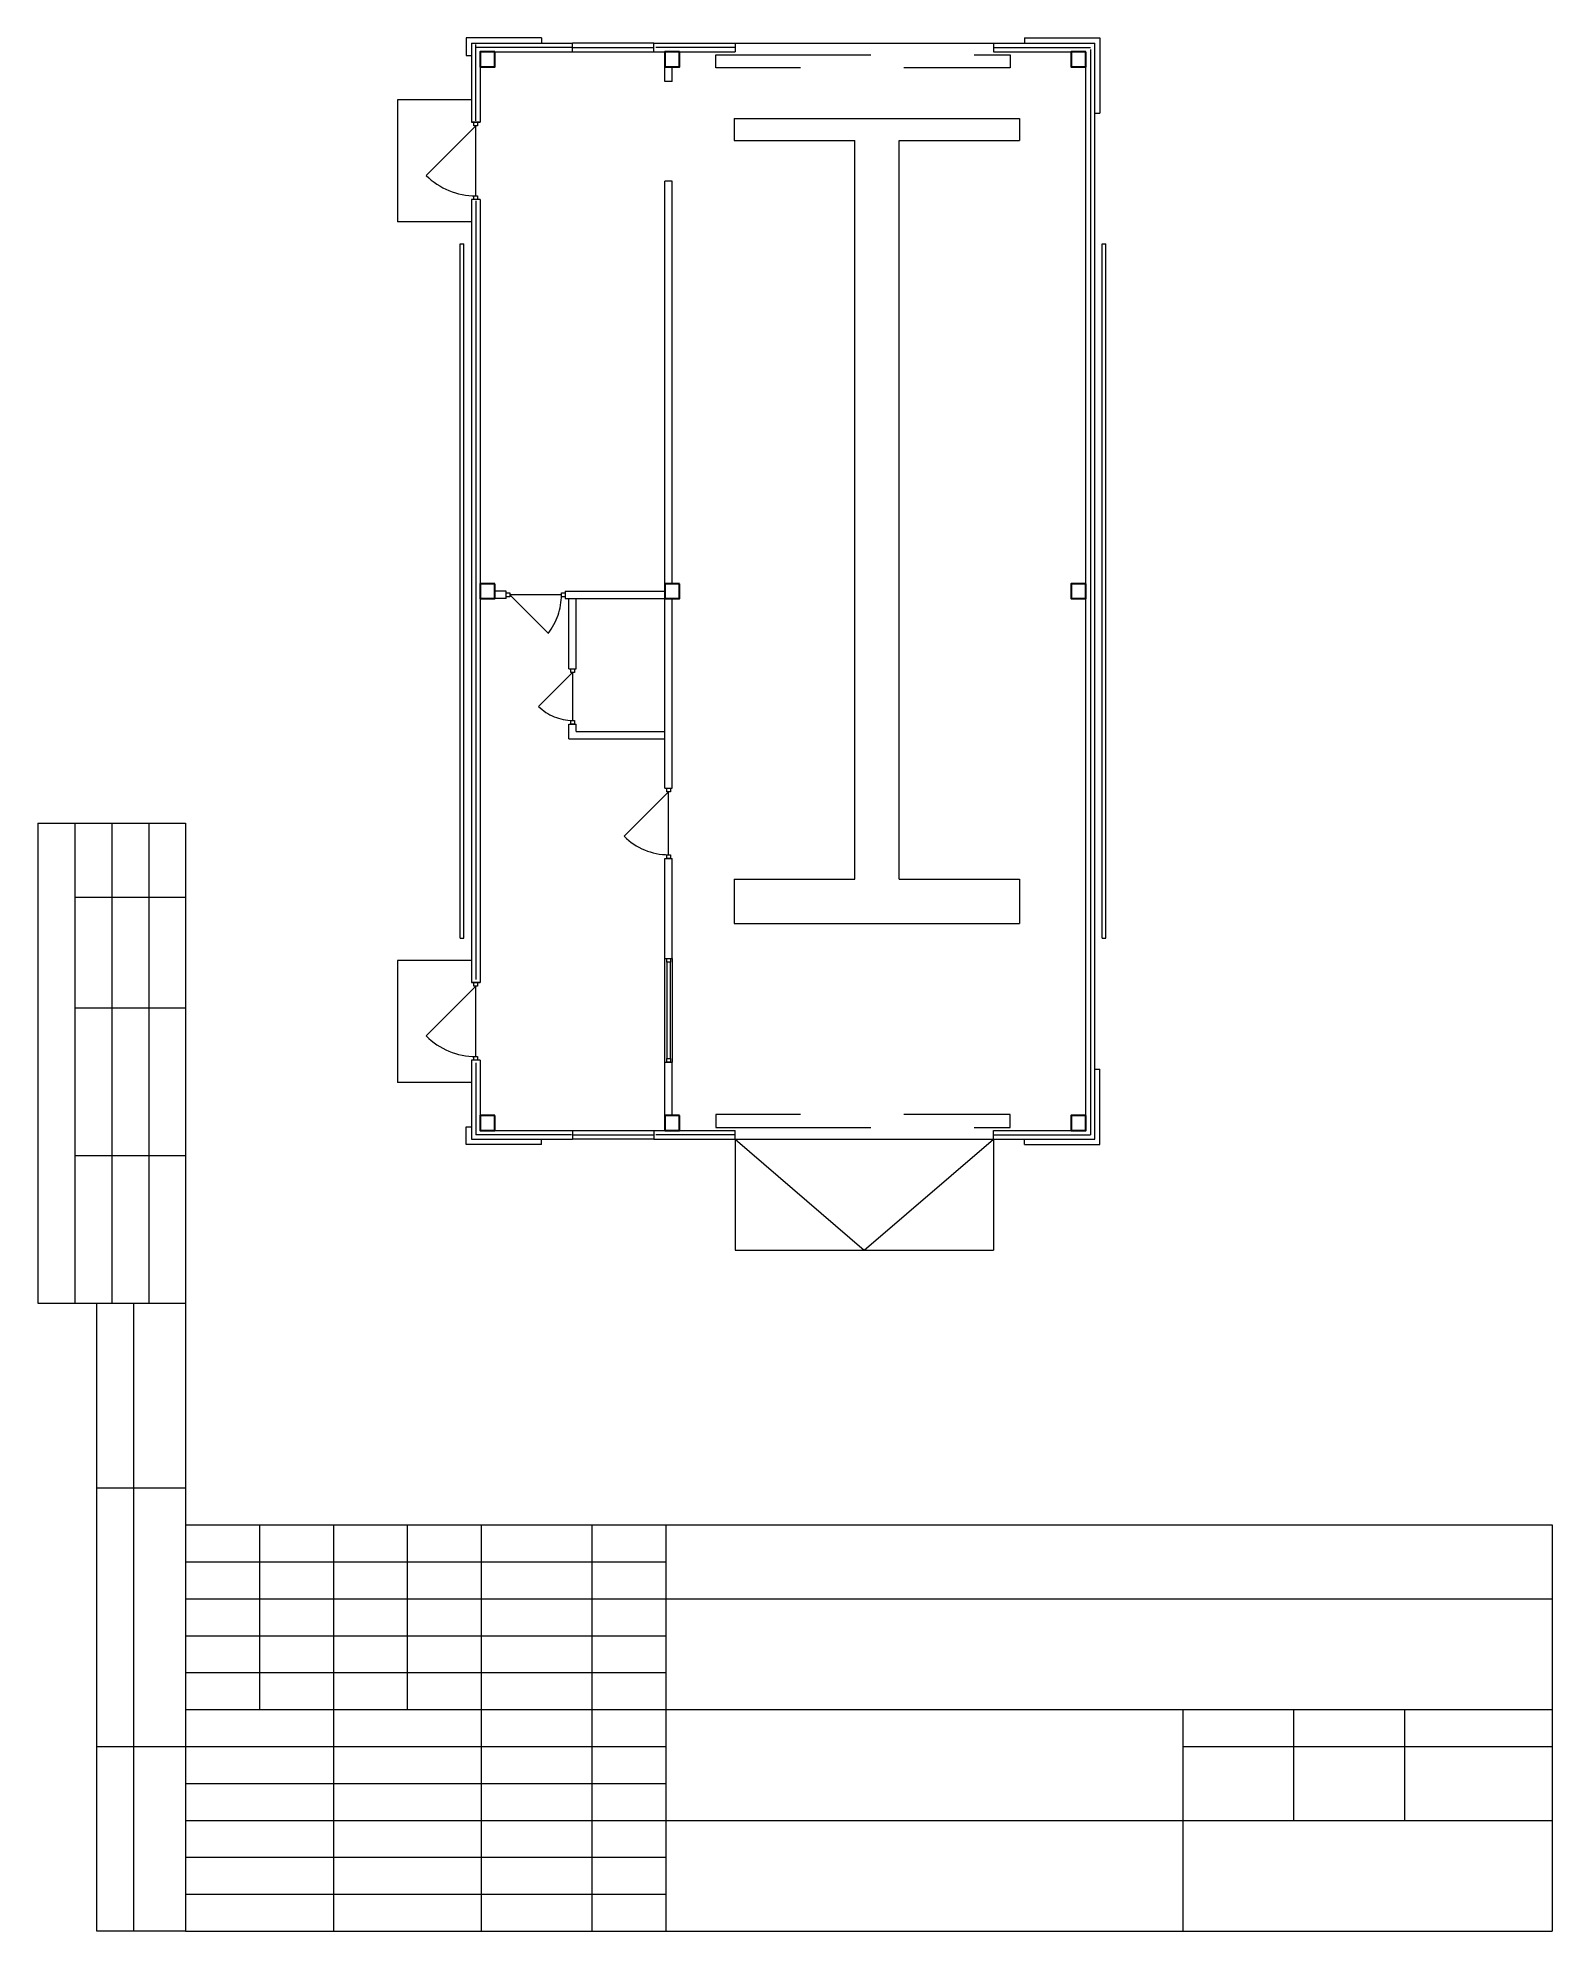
# Model space of a CAD drawing. Header units: metres. Extents: x 0 to 20.5, y 0 to 25.6.
import ezdxf

# ---------------------------------------------------------------- set-up
doc = ezdxf.new("R2010")
doc.units = ezdxf.units.M
doc.header["$MEASUREMENT"] = 0
doc.linetypes.add('DGN Style 2', pattern=[3.4986, 2.09916, -1.39944])
for name, color, linetype, lineweight in [('Level 63', 7, 'Continuous', 0), ('Стены', 7, 'Continuous', 13), ('ЧЕРТЕЖ', 7, 'Continuous', 0)]:
    doc.layers.add(name, color=color, linetype=linetype, lineweight=lineweight)
doc.linetypes.add('Batt', pattern='A,-0.079,[3,dgnlstyle-ARCHLSTY.shx,S=0.002488,R=0,X=0,Y=0],-0.079', length=0.158)

msp = doc.modelspace()

# ---------------------------------------------------------------- linework, layer by layer
at = {"color": 7, "linetype": 'Continuous', "lineweight": 13}
for p, q in [((6.338, 18.141), (6.188, 18.141)), ((6.338, 18.041), (6.188, 18.041)), ((6.338, 18.041), (6.338, 18.141))]:
    msp.add_line(p, q, dxfattribs=at)
at = {"color": 7, "linetype": 'Continuous', "lineweight": 0}
for p, q in [((2, 15), (2, 0)), ((20.5, 5.5), (20.5, 0))]:
    msp.add_line(p, q, dxfattribs=at)
at = {"layer": 'Level 63', "color": 7, "linetype": 'Continuous', "lineweight": 13}
for p, q in [((0, 15), (2, 15)), ((0, 15), (0, 8.5)), ((0.5, 15), (0.5, 8.5)), ((1, 15), (1, 8.5)), ((1.5, 15), (1.5, 8.5)), ((0.5, 14), (2, 14)), ((0.5, 12.5), (2, 12.5)), ((0.5, 10.5), (2, 10.5)), ((0, 8.5), (2, 8.5)), ((0.8, 8.5), (2, 8.5)), ((1.3, 0), (1.3, 8.5)), ((0.8, 6), (2, 6)), ((2, 5.5), (20.5, 5.5)), ((2, 5.5), (2, 0)), ((3, 5.5), (3, 3)), ((4, 5.5), (4, 0)), ((5, 5.5), (5, 3)), ((6, 5.5), (6, 0)), ((7.5, 5.5), (7.5, 0)), ((8.5, 5.5), (8.5, 0)), ((8.5, 4.5), (20.5, 4.5)), ((2, 3.5), (8.5, 3.5)), ((2, 3), (8.5, 3)), ((8.5, 3), (20.5, 3)), ((0.8, 2.5), (2, 2.5)), ((15.5, 2.5), (20.5, 2.5)), ((8.5, 1.5), (20.5, 1.5)), ((2, 0), (20.5, 0))]:
    msp.add_line(p, q, dxfattribs=at)
at = {"layer": 'Level 63', "color": 7, "linetype": 'Continuous', "lineweight": 0}
for p, q in [((2, 5), (8.5, 5)), ((2, 4.5), (8.5, 4.5)), ((2, 4), (8.5, 4)), ((2, 2.5), (8.5, 2.5)), ((2, 2), (8.5, 2)), ((2, 1.5), (8.5, 1.5)), ((2, 1), (8.5, 1)), ((2, 0.5), (8.5, 0.5))]:
    msp.add_line(p, q, dxfattribs=at)
at = {"layer": 'Level 63', "color": 7, "linetype": 'Continuous', "lineweight": 13, "flags": 128}
for points in [[(2, 0), (0.8, 0), (0.8, 8.5)], [(15.5, 3), (15.5, 0)], [(17, 3), (17, 1.5)], [(18.5, 3), (18.5, 1.5)]]:
    msp.add_lwpolyline(points, dxfattribs=at)
at = {"layer": 'Стены', "color": 7, "linetype": 'Continuous', "lineweight": 13}
for p, q in [((5.798, 25.631), (5.798, 25.391)), ((6.818, 25.631), (5.798, 25.631)), ((6.818, 25.631), (6.818, 25.561)), ((13.358, 25.631), (13.358, 25.561)), ((13.358, 25.631), (14.378, 25.631)), ((14.378, 25.631), (14.378, 24.611)), ((5.798, 25.391), (5.868, 25.391)), ((5.868, 25.561), (5.868, 24.491)), ((5.868, 25.561), (7.238, 25.561)), ((5.988, 25.441), (5.988, 24.491)), ((5.988, 25.441), (7.238, 25.441)), ((7.238, 25.441), (7.238, 25.561)), ((8.338, 25.441), (8.338, 25.561)), ((8.338, 25.561), (9.438, 25.561)), ((8.338, 25.441), (9.438, 25.441)), ((9.438, 25.561), (9.438, 25.441)), ((12.938, 25.561), (12.938, 25.441)), ((12.938, 25.561), (14.308, 25.561)), ((12.938, 25.441), (14.188, 25.441)), ((14.188, 10.841), (14.188, 25.441)), ((14.308, 10.721), (14.308, 25.561)), ((8.488, 25.041), (8.488, 25.241)), ((8.588, 25.041), (8.588, 25.241)), ((8.588, 25.041), (8.488, 25.041)), ((14.308, 24.611), (14.378, 24.611)), ((5.988, 24.491), (5.868, 24.491)), ((5.868, 24.491), (5.988, 24.491)), ((8.488, 15.473), (8.488, 23.691)), ((8.588, 23.691), (8.488, 23.691)), ((8.588, 18.241), (8.588, 23.691)), ((5.988, 23.441), (5.868, 23.441)), ((5.868, 23.441), (5.868, 12.841)), ((5.988, 23.441), (5.988, 12.841)), ((7.138, 18.141), (8.488, 18.141)), ((7.138, 18.141), (7.138, 18.041)), ((7.138, 18.041), (8.488, 18.041)), ((7.188, 17.091), (7.188, 18.041)), ((7.288, 17.091), (7.288, 18.041)), ((8.588, 15.473), (8.588, 18.041)), ((7.188, 17.091), (7.288, 17.091)), ((7.188, 16.141), (7.188, 16.341)), ((7.188, 16.341), (7.288, 16.341)), ((7.288, 16.241), (7.288, 16.341)), ((7.288, 16.241), (8.488, 16.241)), ((7.188, 16.141), (8.488, 16.141)), ((8.488, 15.473), (8.588, 15.473)), ((8.488, 14.523), (8.588, 14.523)), ((8.488, 13.166), (8.488, 14.523)), ((8.588, 13.166), (8.588, 14.523)), ((8.488, 13.166), (8.588, 13.166)), ((5.988, 12.841), (5.868, 12.841)), ((5.868, 12.841), (5.988, 12.841)), ((5.868, 11.791), (5.868, 10.721)), ((5.988, 11.791), (5.868, 11.791)), ((5.988, 11.791), (5.988, 10.841)), ((8.488, 11.041), (8.488, 11.766)), ((8.488, 11.766), (8.588, 11.766)), ((8.588, 11.041), (8.588, 11.766)), ((14.308, 11.671), (14.378, 11.671)), ((14.378, 10.651), (14.378, 11.671)), ((5.798, 10.651), (5.798, 10.891)), ((5.798, 10.891), (5.868, 10.891)), ((5.988, 10.841), (7.238, 10.841)), ((7.238, 10.841), (7.238, 10.721)), ((8.338, 10.841), (8.338, 10.721)), ((8.338, 10.841), (9.438, 10.841)), ((9.438, 10.721), (9.438, 10.841)), ((12.938, 10.721), (12.938, 10.841)), ((12.938, 10.841), (14.188, 10.841)), ((6.818, 10.651), (5.798, 10.651)), ((5.868, 10.721), (7.238, 10.721)), ((6.818, 10.651), (6.818, 10.721)), ((8.338, 10.721), (9.438, 10.721)), ((12.938, 10.721), (14.308, 10.721)), ((13.358, 10.651), (13.358, 10.721)), ((13.358, 10.651), (14.378, 10.651))]:
    msp.add_line(p, q, dxfattribs=at)
at = {"layer": 'Стены', "color": 7, "linetype": 'Batt', "lineweight": 0, "ltscale": 0.3}
for p, q in [((5.928, 24.507), (5.928, 25.541)), ((7.222, 25.501), (5.928, 25.501)), ((9.438, 25.501), (8.367, 25.501)), ((12.938, 25.501), (14.248, 25.501)), ((14.248, 25.473), (14.248, 10.781)), ((5.928, 23.424), (5.928, 12.882)), ((5.928, 11.753), (5.928, 10.781)), ((7.222, 10.781), (5.928, 10.781)), ((9.438, 10.781), (8.367, 10.781)), ((12.938, 10.781), (14.248, 10.781))]:
    msp.add_line(p, q, dxfattribs=at)
at = {"layer": 'Стены', "color": 7, "linetype": 'Continuous', "lineweight": 0}
for p, q in [((8.338, 25.561), (7.238, 25.561)), ((7.238, 25.501), (8.338, 25.501)), ((7.238, 25.441), (8.338, 25.441)), ((9.438, 25.561), (12.938, 25.561)), ((4.868, 24.791), (4.868, 23.141)), ((5.868, 24.791), (4.868, 24.791)), ((5.928, 24.441), (5.257, 23.769)), ((5.928, 23.491), (5.928, 24.441)), ((9.428, 24.541), (13.288, 24.541)), ((11.058, 14.241), (11.058, 24.241)), ((11.658, 14.241), (11.658, 24.241)), ((5.868, 23.141), (4.868, 23.141)), ((5.718, 22.841), (5.768, 22.841)), ((7.088, 18.091), (6.388, 18.091)), ((6.388, 18.091), (6.91, 17.57)), ((7.238, 17.041), (6.779, 16.581)), ((7.238, 17.041), (7.238, 16.391)), ((8.538, 15.423), (7.937, 14.822)), ((8.538, 14.573), (8.538, 15.423)), ((9.428, 14.241), (11.058, 14.241)), ((9.428, 14.241), (9.428, 13.641)), ((11.658, 14.241), (13.288, 14.241)), ((13.288, 14.241), (13.288, 13.641)), ((9.428, 13.641), (13.288, 13.641)), ((4.868, 13.141), (4.868, 11.491)), ((5.868, 13.141), (4.868, 13.141)), ((8.488, 11.766), (8.488, 13.166)), ((8.513, 13.116), (8.513, 11.816)), ((8.563, 11.816), (8.563, 13.116)), ((8.588, 13.166), (8.588, 11.766)), ((5.928, 12.791), (5.257, 12.119)), ((5.928, 11.841), (5.928, 12.791)), ((5.868, 11.491), (4.868, 11.491)), ((7.238, 10.841), (8.338, 10.841)), ((7.238, 10.781), (8.338, 10.781)), ((8.338, 10.721), (7.238, 10.721)), ((9.438, 10.721), (12.938, 10.721)), ((9.438, 10.721), (9.438, 9.221)), ((12.938, 10.721), (12.938, 9.221)), ((9.438, 9.221), (12.938, 9.221))]:
    msp.add_line(p, q, dxfattribs=at)
at = {"layer": 'Стены', "color": 7, "linetype": 'Continuous', "lineweight": 0, "flags": 128}
msp.add_lwpolyline([(9.438, 10.721), (11.188, 9.221), (12.938, 10.721)], dxfattribs=at)
at = {"layer": 'Стены', "color": 7, "linetype": 'DGN Style 2', "lineweight": 0}
for centre, radius, start, end in [((5.928, 24.441), 0.95, 225, 270), ((6.238, 18.091), 0.85, 322.1683, 0), ((7.238, 17.041), 0.65, 225, 270), ((8.538, 15.423), 0.85, 225, 270), ((5.928, 12.791), 0.95, 225, 270)]:
    msp.add_arc(centre, radius, start, end, dxfattribs=at)
at = {"layer": 'Стены', "color": 7, "linetype": 'Continuous', "lineweight": 30}
for points in [[(6.188, 25.441), (5.988, 25.441), (5.988, 25.241), (6.188, 25.241)], [(8.688, 25.441), (8.488, 25.441), (8.488, 25.241), (8.688, 25.241)], [(14.188, 25.441), (13.988, 25.441), (13.988, 25.241), (14.188, 25.241)], [(6.188, 18.241), (5.988, 18.241), (5.988, 18.041), (6.188, 18.041)], [(8.688, 18.241), (8.488, 18.241), (8.488, 18.041), (8.688, 18.041)], [(14.188, 18.241), (13.988, 18.241), (13.988, 18.041), (14.188, 18.041)], [(6.188, 11.041), (5.988, 11.041), (5.988, 10.841), (6.188, 10.841)], [(8.688, 11.041), (8.488, 11.041), (8.488, 10.841), (8.688, 10.841)], [(14.188, 11.041), (13.988, 11.041), (13.988, 10.841), (14.188, 10.841)]]:
    msp.add_3dface(points, dxfattribs=at)
at = {"layer": 'Стены', "color": 7, "linetype": 'DGN Style 2', "lineweight": 0}
for points in [[(9.178, 25.401), (13.163, 25.401), (13.163, 25.227), (9.178, 25.227)], [(9.178, 10.881), (13.163, 10.881), (13.163, 11.055), (9.178, 11.055)]]:
    msp.add_3dface(points, dxfattribs=at)
at = {"layer": 'Стены', "color": 7, "linetype": 'Continuous', "lineweight": 13}
for points in [[(5.953, 24.491), (5.953, 24.441), (5.903, 24.441), (5.903, 24.491)], [(5.953, 23.491), (5.953, 23.441), (5.903, 23.441), (5.903, 23.491)], [(6.338, 18.116), (6.388, 18.116), (6.388, 18.066), (6.338, 18.066)], [(7.088, 18.116), (7.138, 18.116), (7.138, 18.066), (7.088, 18.066)], [(7.213, 17.091), (7.263, 17.091), (7.263, 17.041), (7.213, 17.041)], [(7.213, 16.391), (7.263, 16.391), (7.263, 16.341), (7.213, 16.341)], [(8.563, 15.473), (8.563, 15.423), (8.513, 15.423), (8.513, 15.473)], [(8.563, 14.573), (8.563, 14.523), (8.513, 14.523), (8.513, 14.573)], [(8.563, 13.166), (8.563, 13.116), (8.513, 13.116), (8.513, 13.166)], [(5.953, 12.841), (5.953, 12.791), (5.903, 12.791), (5.903, 12.841)], [(5.953, 11.841), (5.953, 11.791), (5.903, 11.791), (5.903, 11.841)], [(8.563, 11.816), (8.563, 11.766), (8.513, 11.766), (8.513, 11.816)]]:
    msp.add_3dface(points, dxfattribs=at)
at = {"layer": 'ЧЕРТЕЖ', "color": 7, "linetype": 'Continuous', "lineweight": 0}
for p, q in [((9.428, 24.541), (9.428, 24.241)), ((13.288, 24.541), (13.288, 24.241)), ((9.428, 24.241), (11.058, 24.241)), ((11.658, 24.241), (13.288, 24.241)), ((5.768, 13.441), (5.768, 22.841)), ((14.408, 22.841), (14.458, 22.841)), ((14.408, 13.441), (14.408, 22.841)), ((5.718, 13.441), (5.768, 13.441)), ((14.408, 13.441), (14.458, 13.441))]:
    msp.add_line(p, q, dxfattribs=at)
at = {"layer": 'ЧЕРТЕЖ', "color": 7, "linetype": 'Continuous', "lineweight": 13}
for p, q in [((5.718, 13.441), (5.718, 22.841)), ((14.458, 13.441), (14.458, 22.841))]:
    msp.add_line(p, q, dxfattribs=at)

doc.saveas('drawing.dxf')
